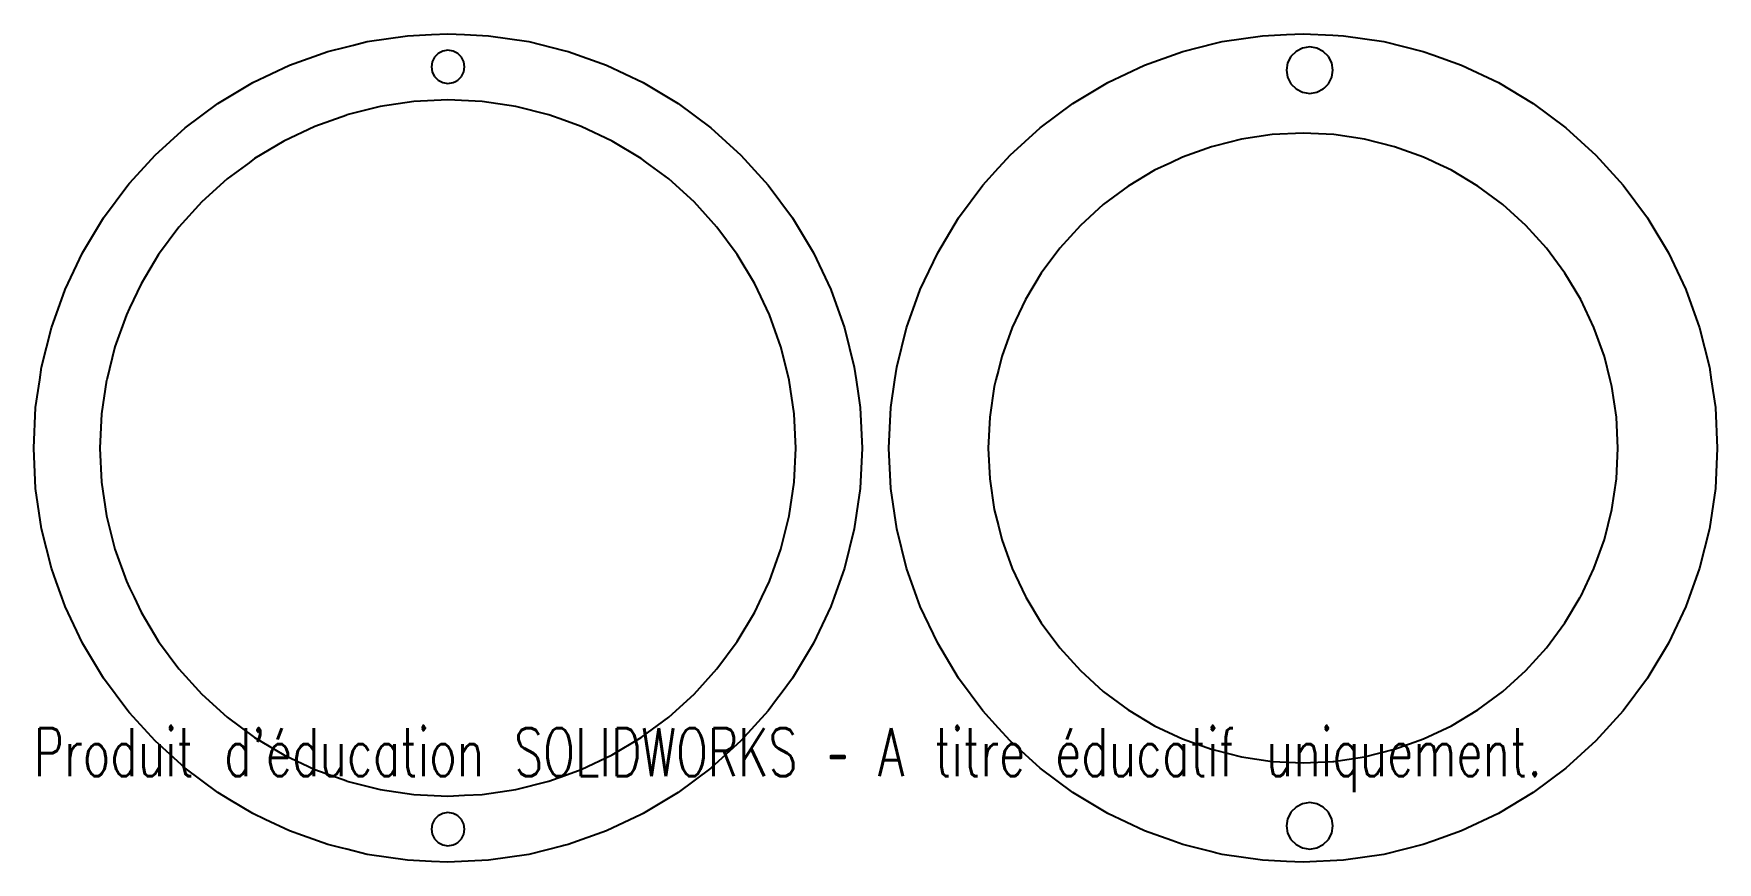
# Model space of a CAD drawing. Header units: millimetres. Extents: x 0 to 127, y 0 to 63.
import ezdxf

# ---------------------------------------------------------------- set-up
doc = ezdxf.new("R2010")
doc.units = ezdxf.units.MM
doc.layers.add('SLD-0', color=179, linetype='Continuous')
doc.styles.add('SLDTEXTSTYLE0', font='TXT', dxfattribs={"width": 0.7, "bigfont": 'bigfont'})

msp = doc.modelspace()

# ---------------------------------------------------------------- linework, layer by layer
at = {"layer": 'SLD-0', "color": 1}
for p, q in [((25.1547, 61.9016), (28.1892, 62.3521)), ((28.1892, 62.3521), (29.9985, 62.4403)), ((29.9985, 62.4403), (31.2525, 62.5023)), ((31.2525, 62.5023), (32.5038, 62.4403)), ((32.5038, 62.4403), (34.3145, 62.3521)), ((34.3145, 62.3521), (37.3489, 61.9016)), ((89.6553, 61.9016), (92.6881, 62.3521)), ((92.6881, 62.3521), (94.5003, 62.4403)), ((94.5003, 62.4403), (95.7516, 62.5023)), ((95.7516, 62.5023), (98.0048, 62.3919)), ((98.0048, 62.3919), (98.8148, 62.3521)), ((98.8148, 62.3521), (101.849, 61.9016)), ((19.2925, 60.1225), (22.1809, 61.1558)), ((22.1809, 61.1558), (23.6182, 61.5156)), ((23.6182, 61.5156), (24.1363, 61.6465)), ((24.1363, 61.6465), (25.1547, 61.9016)), ((30.4629, 60.9618), (30.2383, 60.7385)), ((30.5153, 61.0154), (30.4629, 60.9618)), ((30.8653, 61.1932), (30.5153, 61.0154)), ((31.2525, 61.2553), (30.8653, 61.1932)), ((31.6384, 61.1932), (31.2525, 61.2553)), ((31.9884, 61.0154), (31.6384, 61.1932)), ((32.0408, 60.9618), (31.9884, 61.0154)), ((32.2654, 60.7385), (32.0408, 60.9618)), ((37.3489, 61.9016), (40.0018, 61.2359)), ((40.0018, 61.2359), (40.3229, 61.1558)), ((40.3229, 61.1558), (43.211, 60.1225)), ((83.7928, 60.1225), (86.6814, 61.1558)), ((86.6814, 61.1558), (89.1536, 61.776)), ((89.1536, 61.776), (89.6553, 61.9016)), ((95.2225, 61.1699), (94.8337, 60.7811)), ((95.7104, 61.4193), (95.2225, 61.1699)), ((96.2519, 61.5047), (95.7104, 61.4193)), ((96.7934, 61.4193), (96.2519, 61.5047)), ((97.2813, 61.1699), (96.7934, 61.4193)), ((97.6697, 60.7811), (97.2813, 61.1699)), ((101.849, 61.9016), (104.823, 61.1558)), ((104.823, 61.1558), (105.538, 60.8997)), ((16.5213, 58.8119), (19.2925, 60.1225)), ((30.0605, 60.3885), (29.9985, 60.0012)), ((29.9985, 60.0012), (30.0605, 59.6152)), ((30.2383, 60.7385), (30.0605, 60.3885)), ((32.4431, 60.3885), (32.2654, 60.7385)), ((32.5038, 60.0012), (32.4431, 60.3885)), ((32.4431, 59.6152), (32.5038, 60.0012)), ((43.211, 60.1225), (45.9825, 58.8119)), ((81.0204, 58.8119), (83.7928, 60.1225)), ((94.5843, 60.2933), (94.5003, 59.7517)), ((94.5003, 59.7517), (94.5843, 59.2102)), ((94.8337, 60.7811), (94.5843, 60.2933)), ((97.9191, 60.2933), (97.6697, 60.7811)), ((98.0048, 59.7517), (97.9191, 60.2933)), ((97.9191, 59.2102), (98.0048, 59.7517)), ((105.538, 60.8997), (107.71, 60.1225)), ((107.71, 60.1225), (110.483, 58.8119)), ((13.8892, 57.2354), (16.5213, 58.8119)), ((30.0605, 59.6152), (30.117, 59.5051)), ((30.117, 59.5051), (30.2383, 59.2653)), ((30.2383, 59.2653), (30.5153, 58.9883)), ((30.5153, 58.9883), (30.8653, 58.8105)), ((30.8653, 58.8105), (31.2525, 58.7498)), ((31.2525, 58.7498), (31.6384, 58.8105)), ((31.6384, 58.8105), (31.8093, 58.8973)), ((31.8093, 58.8973), (31.812, 58.8987)), ((31.812, 58.8987), (31.9884, 58.9883)), ((31.9884, 58.9883), (32.2654, 59.2653)), ((32.2654, 59.2653), (32.4431, 59.6152)), ((45.9825, 58.8119), (48.6145, 57.2354)), ((78.3897, 57.2354), (81.0204, 58.8119)), ((94.5843, 59.2102), (94.8337, 58.7223)), ((94.8337, 58.7223), (95.2225, 58.3336)), ((97.3459, 58.3971), (97.6697, 58.7223)), ((97.6697, 58.7223), (97.9191, 59.2102)), ((110.483, 58.8119), (113.114, 57.2354)), ((11.4267, 55.4083), (13.8892, 57.2354)), ((28.6784, 57.3761), (26.1304, 56.9983)), ((31.2525, 57.5014), (28.6784, 57.3761)), ((33.8253, 57.3761), (31.2525, 57.5014)), ((36.3732, 56.9983), (33.8253, 57.3761)), ((48.6145, 57.2354), (51.0769, 55.4083)), ((75.9273, 55.4083), (78.3897, 57.2354)), ((95.2225, 58.3336), (95.7104, 58.0842)), ((95.7104, 58.0842), (96.2519, 58.0002)), ((96.2519, 58.0002), (96.7934, 58.0842)), ((96.7934, 58.0842), (97.2813, 58.3336)), ((97.2813, 58.3336), (97.3459, 58.3971)), ((113.114, 57.2354), (115.577, 55.4083)), ((23.6182, 56.3672), (21.2066, 55.5032)), ((23.632, 56.3714), (23.6182, 56.3672)), ((26.1304, 56.9983), (23.632, 56.3714)), ((38.8719, 56.3714), (36.3732, 56.9983)), ((40.0018, 55.9675), (38.8719, 56.3714)), ((41.2972, 55.5032), (40.0018, 55.9675)), ((9.1543, 53.3495), (11.4267, 55.4083)), ((21.2066, 55.5032), (18.8777, 54.4022)), ((43.6259, 54.4022), (41.2972, 55.5032)), ((51.0769, 55.4083), (53.3495, 53.3495)), ((73.6547, 53.3495), (75.9273, 55.4083)), ((93.424, 54.8873), (91.1186, 54.5454)), ((95.7516, 55.0016), (93.424, 54.8873)), ((98.0803, 54.8873), (95.7516, 55.0016)), ((100.385, 54.5454), (98.0803, 54.8873)), ((115.577, 55.4083), (117.849, 53.3495)), ((8.62926, 52.7692), (9.1543, 53.3495)), ((18.8777, 54.4022), (16.6674, 53.0779)), ((45.8364, 53.0779), (43.6259, 54.4022)), ((53.3495, 53.3495), (53.8745, 52.7692)), ((73.1298, 52.7692), (73.6547, 53.3495)), ((88.8573, 53.9792), (86.6634, 53.1936)), ((89.1536, 54.0537), (88.8573, 53.9792)), ((91.1186, 54.5454), (89.1536, 54.0537)), ((102.646, 53.9792), (100.385, 54.5454)), ((104.841, 53.1936), (102.646, 53.9792)), ((117.849, 53.3495), (118.374, 52.7692)), ((7.23332, 51.23), (8.62926, 52.7692)), ((16.2526, 52.7692), (14.5989, 51.544)), ((16.6674, 53.0779), (16.2526, 52.7692)), ((46.2509, 52.7692), (45.8364, 53.0779)), ((47.9048, 51.544), (46.2509, 52.7692)), ((53.8745, 52.7692), (55.4094, 51.0769)), ((71.5945, 51.0769), (72.7699, 52.3723)), ((72.7699, 52.3723), (73.1298, 52.7692)), ((84.5566, 52.1974), (82.5571, 50.9986)), ((85.7663, 52.7692), (84.5566, 52.1974)), ((86.6634, 53.1936), (85.7663, 52.7692)), ((105.538, 52.8645), (104.841, 53.1936)), ((105.738, 52.7692), (105.538, 52.8645)), ((106.948, 52.1974), (105.738, 52.7692)), ((108.946, 50.9986), (106.948, 52.1974)), ((118.374, 52.7692), (119.908, 51.0769)), ((5.26824, 48.6145), (7.09553, 51.0769)), ((7.09553, 51.0769), (7.23332, 51.23)), ((14.5989, 51.544), (12.6904, 49.8133)), ((49.8133, 49.8133), (47.9048, 51.544)), ((55.4094, 51.0769), (57.2354, 48.6145)), ((69.7689, 48.6145), (71.5945, 51.0769)), ((82.5571, 50.9986), (80.6856, 49.6108)), ((110.819, 49.6108), (108.946, 50.9986)), ((119.908, 51.0769), (121.734, 48.6145)), ((12.6904, 49.8133), (10.9595, 47.9048)), ((51.544, 47.9048), (49.8133, 49.8133)), ((80.6856, 49.6108), (78.9573, 48.0452)), ((112.546, 48.0452), (110.819, 49.6108)), ((3.69175, 45.9825), (5.26824, 48.6145)), ((57.2354, 48.6145), (58.8119, 45.9825)), ((68.1923, 45.9825), (69.7689, 48.6145)), ((121.734, 48.6145), (121.922, 48.3016)), ((121.922, 48.3016), (123.312, 45.9825)), ((10.9595, 47.9048), (9.4258, 45.8364)), ((53.0779, 45.8364), (51.544, 47.9048)), ((78.9573, 48.0452), (77.3934, 46.3187)), ((114.111, 46.3187), (112.546, 48.0452)), ((2.38125, 43.211), (3.69175, 45.9825)), ((9.4258, 45.8364), (8.10147, 43.6259)), ((54.4022, 43.6259), (53.0779, 45.8364)), ((58.8119, 45.9825), (60.1225, 43.211)), ((66.8803, 43.211), (68.1923, 45.9825)), ((77.3934, 46.3187), (76.0042, 44.4472)), ((115.499, 44.4472), (114.111, 46.3187)), ((123.312, 45.9825), (124.623, 43.211)), ((1.34772, 40.3229), (2.38125, 43.211)), ((8.10147, 43.6259), (7.23332, 41.7918)), ((55.5032, 41.2972), (54.4022, 43.6259)), ((60.1225, 43.211), (61.1558, 40.3229)), ((65.8481, 40.3229), (66.8803, 43.211)), ((76.0042, 44.4472), (74.8055, 42.4476)), ((116.698, 42.4476), (115.499, 44.4472)), ((124.623, 43.211), (125.656, 40.3229)), ((74.8055, 42.4476), (73.8106, 40.3408)), ((117.694, 40.3408), (116.698, 42.4476)), ((7.00045, 41.2972), (6.13227, 38.8719)), ((7.23332, 41.7918), (7.00045, 41.2972)), ((56.3714, 38.8719), (55.5032, 41.2972)), ((0.602202, 37.3489), (1.34772, 40.3229)), ((61.1558, 40.3229), (61.9016, 37.3489)), ((65.1013, 37.3489), (65.8481, 40.3229)), ((73.8106, 40.3408), (73.025, 38.1455)), ((118.478, 38.1455), (117.694, 40.3408)), ((125.656, 40.3229), (126.402, 37.3489)), ((6.13227, 38.8719), (5.5094, 36.3859)), ((56.9944, 36.3859), (56.3714, 38.8719)), ((73.025, 38.1455), (72.7699, 37.1285)), ((118.921, 36.3859), (118.478, 38.1455)), ((0.458886, 36.3859), (0.602202, 37.3489)), ((61.9016, 37.3489), (62.0448, 36.3859)), ((64.9594, 36.3859), (65.1013, 37.3489)), ((72.7699, 37.1285), (72.584, 36.3859)), ((126.402, 37.3489), (126.545, 36.3859)), ((0.151584, 34.3145), (0.458886, 36.3859)), ((5.50527, 36.3732), (5.1277, 33.8253)), ((5.5094, 36.3859), (5.50527, 36.3732)), ((56.9983, 36.3732), (56.9944, 36.3859)), ((57.3761, 33.8253), (56.9983, 36.3732)), ((62.0448, 36.3859), (62.1979, 35.3536)), ((64.6522, 34.3145), (64.9594, 36.3859)), ((72.4574, 35.8842), (72.1155, 33.58)), ((72.584, 36.3859), (72.4574, 35.8842)), ((119.046, 35.8842), (118.921, 36.3859)), ((119.388, 33.58), (119.046, 35.8842)), ((126.545, 36.3859), (126.853, 34.3145)), ((0.001378, 31.2511), (0.151584, 34.3145)), ((62.1979, 35.3536), (62.3521, 34.3145)), ((62.3521, 34.3145), (62.5023, 31.2511)), ((64.5019, 31.2511), (64.6522, 34.3145)), ((126.853, 34.3145), (127.001, 31.2511)), ((5.1277, 33.8253), (5.00228, 31.2511)), ((57.5014, 31.2511), (57.3761, 33.8253)), ((72.1155, 33.58), (72.0027, 31.2511)), ((119.502, 31.2511), (119.388, 33.58)), ((0.151584, 28.1892), (0.001378, 31.2511)), ((5.00228, 31.2511), (5.1277, 28.6784)), ((57.3761, 28.6784), (57.5014, 31.2511)), ((62.5023, 31.2511), (62.3521, 28.1892)), ((64.6522, 28.1892), (64.5019, 31.2511)), ((72.0027, 31.2511), (72.1155, 28.9236)), ((119.388, 28.9236), (119.502, 31.2511)), ((127.001, 31.2511), (126.853, 28.1892)), ((0.602202, 25.1547), (0.151584, 28.1892)), ((5.1277, 28.6784), (5.50527, 26.1304)), ((56.9983, 26.1304), (57.3761, 28.6784)), ((62.3521, 28.1892), (61.9016, 25.1547)), ((65.1013, 25.1547), (64.6522, 28.1892)), ((72.1155, 28.9236), (72.4574, 26.6182)), ((119.046, 26.6182), (119.388, 28.9236)), ((126.853, 28.1892), (126.402, 25.1547)), ((5.50527, 26.1304), (6.13227, 23.632)), ((56.3714, 23.632), (56.9983, 26.1304)), ((72.4574, 26.6182), (72.7699, 25.3752)), ((118.478, 24.3582), (119.046, 26.6182)), ((1.34772, 22.1809), (0.602202, 25.1547)), ((61.9016, 25.1547), (61.1558, 22.1809)), ((65.8481, 22.1809), (65.1013, 25.1547)), ((72.7699, 25.3752), (73.025, 24.3582)), ((73.025, 24.3582), (73.8106, 22.163)), ((117.694, 22.163), (118.478, 24.3582)), ((126.402, 25.1547), (125.656, 22.1809)), ((6.13227, 23.632), (7.00045, 21.2066)), ((55.5032, 21.2066), (56.3714, 23.632)), ((1.70188, 21.1901), (1.34772, 22.1809)), ((61.1558, 22.1809), (60.3762, 20.0022)), ((66.6267, 20.0022), (65.8481, 22.1809)), ((73.8106, 22.163), (74.8055, 20.056)), ((116.698, 20.056), (117.694, 22.163)), ((125.656, 22.1809), (124.876, 20.0022)), ((2.12769, 20.0022), (1.70188, 21.1901)), ((7.00045, 21.2066), (7.23332, 20.7119)), ((7.23332, 20.7119), (7.56955, 20.0022)), ((54.9342, 20.0022), (55.5032, 21.2066)), ((2.38125, 19.2925), (2.12769, 20.0022)), ((3.69175, 16.5213), (2.38125, 19.2925)), ((7.56955, 20.0022), (8.10147, 18.8777)), ((54.4022, 18.8777), (54.9342, 20.0022)), ((60.1225, 19.2925), (58.8119, 16.5213)), ((60.3762, 20.0022), (60.1225, 19.2925)), ((66.8803, 19.2925), (66.6267, 20.0022)), ((68.1923, 16.5213), (66.8803, 19.2925)), ((74.8055, 20.056), (74.8386, 20.0022)), ((74.8386, 20.0022), (76.0042, 18.0564)), ((115.499, 18.0564), (116.666, 20.0022)), ((116.666, 20.0022), (116.698, 20.056)), ((124.623, 19.2925), (123.312, 16.5213)), ((124.876, 20.0022), (124.623, 19.2925)), ((8.10147, 18.8777), (9.4258, 16.6674)), ((53.0779, 16.6674), (54.4022, 18.8777)), ((76.0042, 18.0564), (77.3934, 16.1851)), ((114.111, 16.1851), (115.499, 18.0564)), ((5.26824, 13.8892), (3.69175, 16.5213)), ((9.4258, 16.6674), (10.9595, 14.5989)), ((51.544, 14.5989), (53.0779, 16.6674)), ((58.8119, 16.5213), (57.2354, 13.8892)), ((69.7689, 13.8892), (68.1923, 16.5213)), ((123.312, 16.5213), (121.922, 14.2021)), ((77.3934, 16.1851), (78.9573, 14.4584)), ((112.546, 14.4584), (114.111, 16.1851)), ((10.9595, 14.5989), (12.6904, 12.6904)), ((49.8133, 12.6904), (51.544, 14.5989)), ((78.9573, 14.4584), (80.6856, 12.8929)), ((110.819, 12.8929), (112.546, 14.4584)), ((121.922, 14.2021), (121.734, 13.8892)), ((7.09553, 11.4267), (5.26824, 13.8892)), ((56.3866, 12.7441), (56.0395, 12.2769)), ((57.2354, 13.8892), (56.3866, 12.7441)), ((71.5945, 11.4267), (69.7689, 13.8892)), ((80.6856, 12.8929), (82.5571, 11.5052)), ((108.946, 11.5052), (110.819, 12.8929)), ((121.734, 13.8892), (119.908, 11.4267)), ((12.6904, 12.6904), (14.5989, 10.9595)), ((47.9048, 10.9595), (49.8133, 12.6904)), ((56.0395, 12.2769), (55.4094, 11.4267)), ((82.5571, 11.5052), (84.5566, 10.3063)), ((106.948, 10.3063), (108.946, 11.5052)), ((7.23332, 11.2737), (7.09553, 11.4267)), ((9.1543, 9.1543), (7.23332, 11.2737)), ((14.5989, 10.9595), (16.6674, 9.4258)), ((45.8364, 9.4258), (47.9048, 10.9595)), ((55.4094, 11.4267), (53.3495, 9.1543)), ((72.7699, 10.1314), (71.5945, 11.4267)), ((84.5566, 10.3063), (86.6634, 9.31002)), ((105.538, 9.63937), (106.948, 10.3063)), ((119.908, 11.4267), (117.849, 9.1543)), ((11.4267, 7.09415), (9.1543, 9.1543)), ((16.6674, 9.4258), (18.8777, 8.10147)), ((43.6259, 8.10147), (45.8364, 9.4258)), ((53.3495, 9.1543), (51.0769, 7.09415)), ((73.6547, 9.1543), (72.7699, 10.1314)), ((75.9273, 7.09415), (73.6547, 9.1543)), ((86.6634, 9.31002), (88.8573, 8.52456)), ((102.646, 8.52456), (104.841, 9.31002)), ((104.841, 9.31002), (105.538, 9.63937)), ((117.849, 9.1543), (115.577, 7.09415)), ((18.8777, 8.10147), (21.2066, 7.00045)), ((41.2972, 7.00045), (43.6259, 8.10147)), ((88.8573, 8.52456), (89.1536, 8.45012)), ((89.1536, 8.45012), (91.1186, 7.95817)), ((91.1186, 7.95817), (93.424, 7.6164)), ((98.0803, 7.6164), (100.385, 7.95817)), ((100.385, 7.95817), (102.646, 8.52456)), ((13.8892, 5.26824), (11.4267, 7.09415)), ((21.2066, 7.00045), (23.6182, 6.13639)), ((38.8719, 6.13227), (40.0018, 6.53602)), ((40.0018, 6.53602), (41.2972, 7.00045)), ((51.0769, 7.09415), (48.6145, 5.26824)), ((78.3897, 5.26824), (75.9273, 7.09415)), ((93.424, 7.6164), (95.7516, 7.50203)), ((95.7516, 7.50203), (98.0048, 7.61227)), ((98.0048, 7.61227), (98.0803, 7.6164)), ((115.577, 7.09415), (113.114, 5.26824)), ((14.7987, 4.72391), (13.8892, 5.26824)), ((23.6182, 6.13639), (23.632, 6.13227)), ((23.632, 6.13227), (26.1304, 5.50527)), ((26.1304, 5.50527), (28.6784, 5.1277)), ((28.6784, 5.1277), (31.2525, 5.00228)), ((32.5038, 5.06293), (33.8253, 5.1277)), ((33.8253, 5.1277), (36.3732, 5.50527)), ((36.3732, 5.50527), (38.8719, 6.13227)), ((48.6145, 5.26824), (45.9825, 3.69175)), ((81.0204, 3.69175), (78.3897, 5.26824)), ((113.114, 5.26824), (110.483, 3.69175)), ((16.5213, 3.69175), (14.7987, 4.72391)), ((31.2525, 5.00228), (32.5038, 5.06293)), ((95.2225, 4.16994), (94.8337, 3.78135)), ((95.7104, 4.41935), (95.2225, 4.16994)), ((96.2519, 4.50342), (95.7104, 4.41935)), ((96.7934, 4.41935), (96.2519, 4.50342)), ((97.2813, 4.16994), (96.7934, 4.41935)), ((97.6697, 3.78135), (97.2813, 4.16994)), ((17.468, 3.2439), (16.5213, 3.69175)), ((19.2925, 2.38125), (17.468, 3.2439)), ((30.0605, 2.88837), (29.9985, 2.50114)), ((30.2383, 3.23839), (30.0605, 2.88837)), ((30.5153, 3.51537), (30.2383, 3.23839)), ((30.7178, 3.61735), (30.5153, 3.51537)), ((30.8653, 3.69316), (30.7178, 3.61735)), ((31.2525, 3.75514), (30.8653, 3.69316)), ((31.6384, 3.69316), (31.2525, 3.75514)), ((31.7858, 3.61735), (31.6384, 3.69316)), ((31.8093, 3.60497), (31.7858, 3.61735)), ((31.9884, 3.51537), (31.8093, 3.60497)), ((32.2654, 3.23839), (31.9884, 3.51537)), ((32.4431, 2.88837), (32.2654, 3.23839)), ((32.5038, 2.50114), (32.4431, 2.88837)), ((45.8265, 3.61735), (43.211, 2.38125)), ((45.9825, 3.69175), (45.8265, 3.61735)), ((83.7928, 2.38125), (81.0204, 3.69175)), ((94.5843, 3.29351), (94.5003, 2.75194)), ((94.5003, 2.75194), (94.5843, 2.21037)), ((94.7498, 3.61735), (94.5843, 3.29351)), ((94.8337, 3.78135), (94.7498, 3.61735)), ((97.754, 3.61735), (97.6697, 3.78135)), ((97.9191, 3.29351), (97.754, 3.61735)), ((98.0048, 2.75194), (97.9191, 3.29351)), ((97.9191, 2.21037), (98.0048, 2.75194)), ((110.483, 3.69175), (107.71, 2.38125)), ((20.2806, 2.02709), (19.2925, 2.38125)), ((22.1809, 1.34772), (20.2806, 2.02709)), ((23.2006, 1.09279), (22.1809, 1.34772)), ((29.9985, 2.50114), (30.0605, 2.11529)), ((30.0605, 2.11529), (30.2383, 1.76527)), ((30.2383, 1.76527), (30.5153, 1.48828)), ((30.5153, 1.48828), (30.8653, 1.31051)), ((30.8653, 1.31051), (31.2525, 1.2485)), ((31.2525, 1.2485), (31.6384, 1.31051)), ((31.6384, 1.31051), (31.8093, 1.39733)), ((31.8093, 1.39733), (31.9884, 1.48828)), ((31.9884, 1.48828), (32.2654, 1.76527)), ((32.2654, 1.76527), (32.4431, 2.11529)), ((32.4431, 2.11529), (32.5038, 2.50114)), ((40.3229, 1.34772), (40.0018, 1.2678)), ((43.211, 2.38125), (40.3229, 1.34772)), ((85.8478, 1.64538), (83.7928, 2.38125)), ((86.6814, 1.34772), (85.8478, 1.64538)), ((88.7857, 0.819933), (86.6814, 1.34772)), ((94.5843, 2.21037), (94.8337, 1.72117)), ((94.8337, 1.72117), (95.2225, 1.33394)), ((95.2225, 1.33394), (95.7104, 1.08452)), ((96.7934, 1.08452), (97.2813, 1.33394)), ((97.2813, 1.33394), (97.6697, 1.72117)), ((97.6697, 1.72117), (97.9191, 2.21037)), ((104.823, 1.34772), (103.431, 0.999077)), ((105.538, 1.60404), (104.823, 1.34772)), ((107.71, 2.38125), (105.538, 1.60404)), ((23.6182, 0.986677), (23.2006, 1.09279)), ((25.1547, 0.602202), (23.6182, 0.986677)), ((28.1892, 0.151584), (25.1547, 0.602202)), ((29.9985, 0.06339), (28.1892, 0.151584)), ((31.2525, 0.001378), (29.9985, 0.06339)), ((34.3145, 0.151584), (31.2525, 0.001378)), ((37.3489, 0.602202), (34.3145, 0.151584)), ((39.9288, 1.2485), (37.3489, 0.602202)), ((40.0018, 1.2678), (39.9288, 1.2485)), ((89.1536, 0.727604), (88.7857, 0.819933)), ((89.6553, 0.602202), (89.1536, 0.727604)), ((92.6881, 0.151584), (89.6553, 0.602202)), ((94.5003, 0.06339), (92.6881, 0.151584)), ((95.7516, 0.001378), (94.5003, 0.06339)), ((95.7104, 1.08452), (96.2519, 0.999077)), ((98.8148, 0.151584), (95.7516, 0.001378)), ((96.2519, 0.999077), (96.7934, 1.08452)), ((101.849, 0.602202), (98.8148, 0.151584)), ((103.431, 0.999077), (101.849, 0.602202))]:
    msp.add_line(p, q, dxfattribs=at)

# ---------------------------------------------------------------- texts
at = {"color": 7, "linetype": 'Continuous', "insert": (0, 10.132683), "char_height": 3.633, "attachment_point": 1, "style": 'SLDTEXTSTYLE0'}
msp.add_mtext("Produit d'éducation SOLIDWORKS – A titre éducatif uniquement.", dxfattribs=at)

doc.saveas('drawing.dxf')
